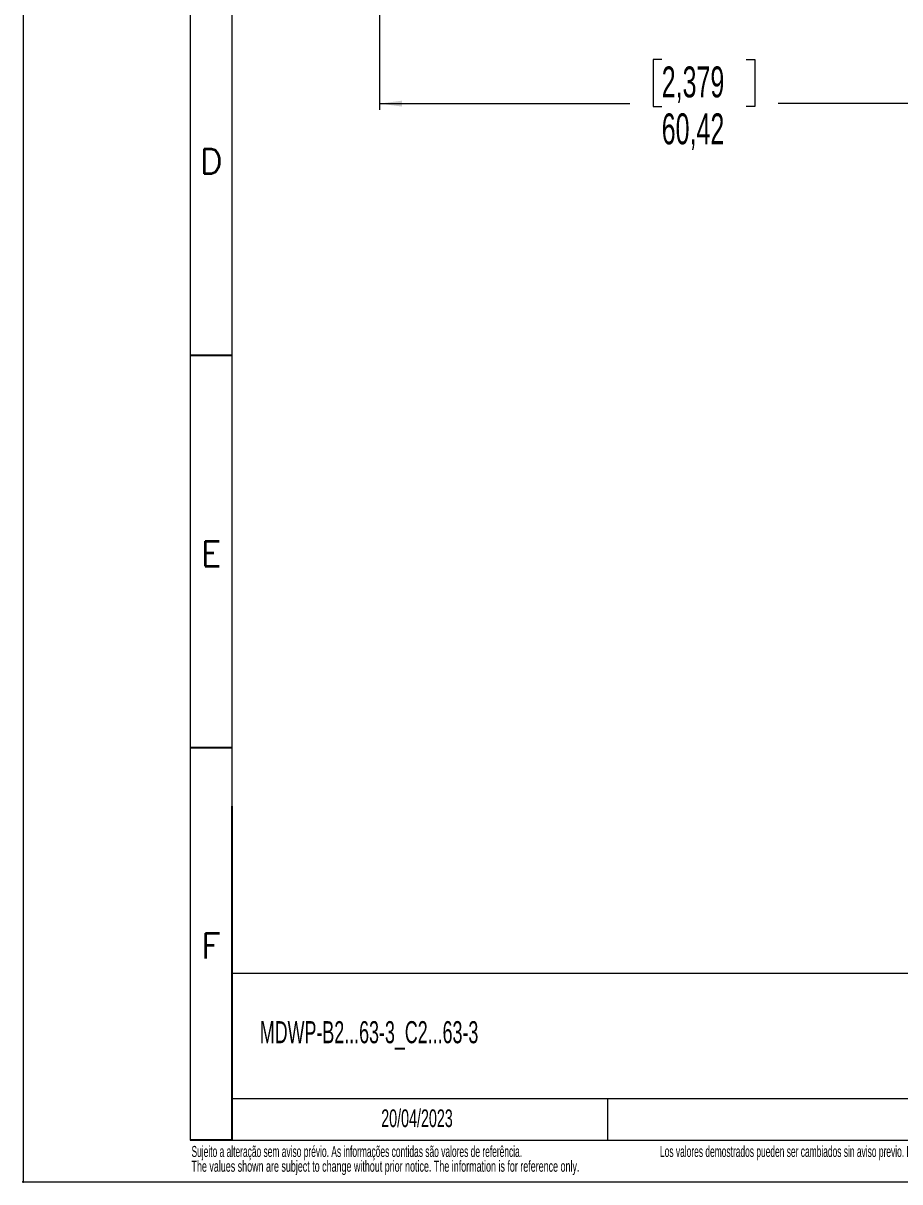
# Model space of a CAD drawing. Header units: millimetres. Extents: x 0 to 210, y 0 to 297.
# Drawn here: x 0 to 105, y 0 to 138.8 of the extents above; entities that cross this region are included whole.
import ezdxf

# ---------------------------------------------------------------- set-up
doc = ezdxf.new("R2010")
doc.units = ezdxf.units.MM
doc.header["$PDSIZE"] = -1
doc.layers.add('FORMATO', color=7, linetype='Continuous')
doc.layers.add('LEGENDA', color=7, linetype='Continuous')
doc.styles.add('SLDTEXTSTYLE0', font='ROMANS')
doc.styles.add('SLDTEXTSTYLE1', font='TXT', dxfattribs={"width": 0.605})
doc.styles.add('SLDTEXTSTYLE2', font='TXT', dxfattribs={"width": 0.569583})
doc.dimstyles.new('SLDDIMSTYLE0', dxfattribs={"dimtxt": 3.595646, "dimasz": 2.7, "dimexe": 0, "dimexo": 0.0625, "dimgap": 0.898912, "dimtad": 0, "dimrnd": 1e-09, "dimzin": 12, "dimdsep": 46, "dimtxsty": 'SLDTEXTSTYLE1', "dimsah": 1, "dimcen": 0.09, "dimadec": 0, "dimazin": 3, "dimtfac": 1, "dimtdec": 3, "dimtofl": 0, "dimtmove": 0, "dimatfit": 3, "dimfxl": 1, "dimfrac": 2, "dimtolj": 1, "dimtzin": 12, "dimarcsym": 0})

# ---------------------------------------------------------------- blocks, each defined once
blk = doc.blocks.new('SW_NOTE_0')
at = {"color": 0, "linetype": 'Continuous', "lineweight": 0, "attachment_point": 1}
for s, insert, char_height, style in [('Sujeito a alteração sem aviso prévio. As informações contidas são valores de referência.                                                           Los valores demostrados pueden ser cambiados sin aviso previo. La información és de referencia solamente.', (0, 1.71), 1.32292, 'SLDTEXTSTYLE2'), ('The values shown are subject to change without prior notice. The information is for reference only.', (0, -0.06), 1.3229, 'SLDTEXTSTYLE1')]:
    blk.add_mtext(s, dxfattribs=dict(at, insert=insert, char_height=char_height, style=style))
blk = doc.blocks.new('_D_2')
at = {"color": 7, "linetype": 'Continuous', "lineweight": 18}
for p, q in [((42.66, 199.29), (42.66, 128.43)), ((120.43, 165.24), (120.43, 128.43)), ((76.48, 134.45), (75.47, 134.45)), ((75.47, 134.45), (75.47, 128.85)), ((86.61, 134.45), (87.62, 134.45)), ((87.62, 134.45), (87.62, 128.85)), ((42.66, 129.18), (72.66, 129.18)), ((120.43, 129.18), (90.43, 129.18)), ((75.47, 128.85), (76.48, 128.85)), ((87.62, 128.85), (86.61, 128.85))]:
    blk.add_line(p, q, dxfattribs=at)
for points in [[(42.66, 129.18), (45.36, 128.83), (45.36, 129.53)], [(120.43, 129.18), (117.73, 129.53), (117.73, 128.83)]]:
    blk.add_solid(points, dxfattribs=at)
at = {"color": 7, "linetype": 'Continuous', "lineweight": 18, "char_height": 3.704, "attachment_point": 1, "style": 'SLDTEXTSTYLE1'}
for s, insert in [('2,379', (76.48, 133.63)), ('60,42', (76.48, 128.01))]:
    blk.add_mtext(s, dxfattribs=dict(at, insert=insert))

msp = doc.modelspace()

# ---------------------------------------------------------------- linework, layer by layer
at = {"color": 7, "linetype": 'Continuous', "lineweight": 18}
msp.add_line((70, 10), (70, 5), dxfattribs=at)
at = {"layer": 'FORMATO', "lineweight": 18}
for p, q in [((0, 297), (0, 0)), ((20, 287), (20, 5)), ((25, 287), (25, 5)), ((25, 25), (205, 25)), ((25, 10), (59, 10)), ((59, 10), (179, 10)), ((25, 5), (205, 5)), ((0, 0), (210, 0))]:
    msp.add_line(p, q, dxfattribs=at)
at = {"layer": 'FORMATO'}
for p, q in [((25, 99), (20, 99)), ((25, 52), (20, 52)), ((25, 45), (25, 40)), ((25, 40), (25, 5)), ((25, 5), (20, 5))]:
    msp.add_line(p, q, dxfattribs=at)
at = {"layer": 'FORMATO', "color": 7}
msp.add_point((0, 0), dxfattribs=at)

# ---------------------------------------------------------------- block references
at = {"color": 7, "linetype": 'Continuous', "lineweight": 0}
msp.add_blockref('SW_NOTE_0', (20.162, 2.59), dxfattribs=at)

# ---------------------------------------------------------------- texts
at = {"layer": 'FORMATO', "char_height": 3, "attachment_point": 2, "style": 'SLDTEXTSTYLE0'}
for s, insert in [('D', (22.501, 123.776)), ('E', (22.506, 76.776)), ('F', (22.482, 29.776))]:
    msp.add_mtext(s, dxfattribs=dict(at, insert=insert))
at = {"layer": 'LEGENDA', "style": 'SLDTEXTSTYLE1'}
for s, insert, char_height, attachment_point in [('MDWP-B2...63-3_C2...63-3', (28.345, 19.251), 2.64583, 1), ('20/04/2023', (47.169, 8.677), 2.1167, 2)]:
    msp.add_mtext(s, dxfattribs=dict(at, insert=insert, char_height=char_height, attachment_point=attachment_point))

# ---------------------------------------------------------------- dimensions: what is measured, and where the dimension line sits
at = {"color": 7, "linetype": 'Continuous', "lineweight": 18}
dim = msp.add_linear_dim(base=(120.426, 129.182), p1=(42.663, 200.292), p2=(120.426, 166.239), dimstyle='SLDDIMSTYLE0', dxfattribs=at)
dim.commit()
dim.dimension.update_dxf_attribs({"geometry": '_D_2', "text_midpoint": (81.544, 129.182), "dimtype": 160})

doc.saveas('drawing.dxf')
